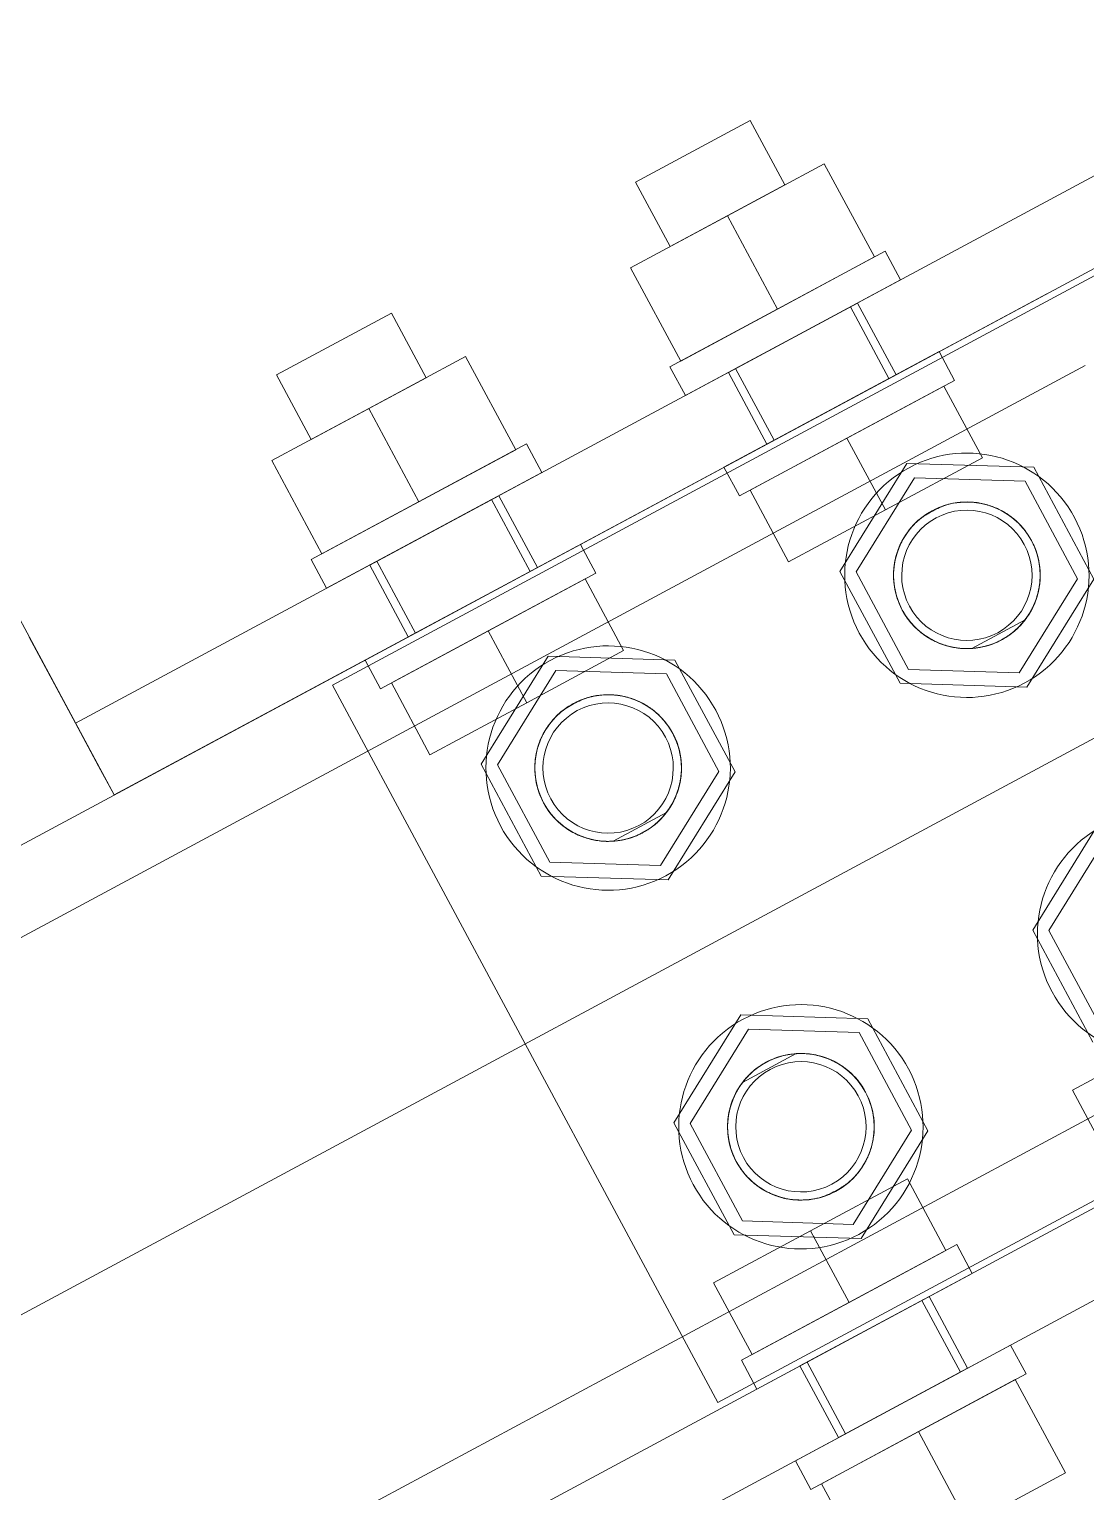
# Model space of a CAD drawing. Header units: millimetres. Extents: x -6949 to 305728, y -55091 to 76684.
# Drawn here: x 21614.3 to 21744.1, y 11406.8 to 11586.4 of the extents above; entities that cross this region are included whole.
import ezdxf

# ---------------------------------------------------------------- set-up
doc = ezdxf.new("R2010")
doc.units = ezdxf.units.MM
doc.layers.add('A-DETL', color=7, linetype='Continuous', lineweight=18, true_color=0x00a600)
doc.layers.add('S-BEAM', color=5, linetype='Continuous', lineweight=18)
doc.layers.add('S-FSTN', color=7, linetype='Continuous', lineweight=18)

msp = doc.modelspace()

# ---------------------------------------------------------------- linework, layer by layer
at = {"layer": 'A-DETL'}
msp.add_line((18750.0006, 9890.0003), (22500.0007, 11905.0003), dxfattribs=at)
at = {"layer": 'S-BEAM'}
for p, q in [((21739.2727, 11553.905), (15768.4695, 8345.5935)), ((21744.006, 11545.0961), (15773.2028, 8336.7846)), ((21736.6227, 11513.89), (21730.0612, 11510.3643)), ((21692.5784, 11490.2235), (21686.0169, 11486.6978)), ((15811.8265, 8264.9044), (21782.6297, 11473.2159)), ((15816.5598, 8256.0955), (21787.363, 11464.407)), ((21708.4877, 11460.6158), (21701.9261, 11457.09))]:
    msp.add_line(p, q, dxfattribs=at)
for points, knots in [([(21721.5345, 11515.0849), (21721.0523, 11516.0057), (21720.418, 11517.8745), (21720.421, 11520.1445), (21720.7447, 11521.6123), (21720.9659, 11522.3545), (21721.2541, 11523.082), (21721.5533, 11523.6601), (21721.8308, 11524.1104), (21722.1331, 11524.5648), (21722.5548, 11525.1235), (21723.1252, 11525.7568), (21723.6429, 11526.2251), (21724.0898, 11526.5635), (21724.5677, 11526.8918), (21725.2057, 11527.2701), (21726.0103, 11527.6588), (21726.8078, 11527.9623), (21727.6166, 11528.1697), (21728.4603, 11528.2957), (21729.1588, 11528.3388), (21729.7046, 11528.34), (21730.2332, 11528.3227), (21730.8803, 11528.2531), (21731.646, 11528.0917), (21732.3867, 11527.8664), (21733.3218, 11527.5058), (21734.4186, 11526.912), (21735.9852, 11525.6847), (21736.8905, 11524.516), (21737.3922, 11523.6058)], [0, 0, 0, 0, 0.11111111, 0.22222222, 0.25, 0.27777778, 0.30555556, 0.33333333, 0.34722222, 0.36111111, 0.38888889, 0.41666667, 0.44444444, 0.45833333, 0.47222222, 0.5, 0.52777778, 0.55555556, 0.58333333, 0.61111111, 0.63888889, 0.65277778, 0.66666667, 0.69444444, 0.72222222, 0.75, 0.77777778, 0.83333333, 0.88888889, 1, 1, 1, 1]), ([(21721.5345, 11515.0849), (21720.9318, 11516.2358), (21720.4136, 11517.9992), (21720.4604, 11520.2091), (21720.6936, 11521.4258), (21720.9596, 11522.356), (21721.2685, 11523.1114), (21721.5719, 11523.6887), (21721.9148, 11524.2509), (21722.4162, 11524.9624), (21723.0018, 11525.6283), (21723.5145, 11526.1114), (21724.0507, 11526.5469), (21724.8111, 11527.0556), (21725.8077, 11527.5764), (21726.7412, 11527.9452), (21727.6164, 11528.1697), (21728.4604, 11528.2957), (21729.1588, 11528.3388), (21729.7046, 11528.34), (21730.2332, 11528.3227), (21730.8803, 11528.2531), (21731.646, 11528.0917), (21732.3867, 11527.8663), (21733.789, 11527.326), (21735.6822, 11526.0763), (21736.8905, 11524.516), (21737.3922, 11523.6058)], [-1, -1, -1, -1, -0.86111111, -0.79166667, -0.75694444, -0.72222222, -0.6875, -0.67013889, -0.65277778, -0.61805556, -0.58333333, -0.56597222, -0.54861111, -0.51388889, -0.47916667, -0.44444444, -0.41666667, -0.38888889, -0.36111111, -0.34722222, -0.33333333, -0.30555556, -0.27777778, -0.25, -0.22222222, -0.11111111, 0, 0, 0, 0]), ([(21721.5345, 11515.0849), (21721.0593, 11516.0068), (21720.5854, 11517.3962), (21720.418, 11519.3134), (21720.5049, 11520.392), (21720.6343, 11521.1007), (21720.7353, 11521.5769), (21720.8963, 11522.1721), (21721.1132, 11522.7601), (21721.2997, 11523.164), (21721.4168, 11523.3924), (21721.5102, 11523.5618), (21721.6085, 11523.7316), (21721.7447, 11523.9614), (21721.998, 11524.3677), (21722.4037, 11524.9494), (21722.9678, 11525.6152), (21723.4484, 11526.061), (21723.7994, 11526.3327), (21724.0461, 11526.514), (21724.5042, 11526.8253), (21725.2179, 11527.246), (21725.9627, 11527.6091), (21726.4752, 11527.8194), (21726.7626, 11527.925), (21727.1831, 11528.0677), (21727.8206, 11528.2224), (21728.6882, 11528.3253), (21729.3981, 11528.3425), (21729.8771, 11528.3293), (21730.144, 11528.3161), (21730.3399, 11528.3043), (21730.5327, 11528.2887), (21730.7877, 11528.2603), (21731.2271, 11528.1928), (21731.8365, 11528.0492), (21732.4209, 11527.855), (21732.8733, 11527.6764), (21733.5352, 11527.3932), (21734.4826, 11526.8703), (21735.989, 11525.6726), (21736.8858, 11524.5107), (21737.3922, 11523.6058)], [0, 0, 0, 0, 0.11111111, 0.16666667, 0.22222222, 0.23611111, 0.25, 0.27777778, 0.30555556, 0.31944444, 0.32638889, 0.33333333, 0.34027778, 0.34722222, 0.36111111, 0.38888889, 0.41666667, 0.44444444, 0.45138889, 0.45833333, 0.47222222, 0.5, 0.52777778, 0.54166667, 0.54861111, 0.55555556, 0.58333333, 0.61111111, 0.63888889, 0.65277778, 0.65972222, 0.66666667, 0.67361111, 0.68055556, 0.69444444, 0.72222222, 0.75, 0.76388889, 0.77777778, 0.83333333, 0.88888889, 1, 1, 1, 1]), ([(21721.5345, 11515.0849), (21721.0593, 11516.0068), (21720.5854, 11517.3962), (21720.418, 11519.3134), (21720.5049, 11520.392), (21720.6343, 11521.1007), (21720.7353, 11521.5769), (21720.8963, 11522.1721), (21721.1132, 11522.7601), (21721.2997, 11523.164), (21721.4168, 11523.3924), (21721.5102, 11523.5618), (21721.6085, 11523.7316), (21721.7447, 11523.9614), (21721.998, 11524.3677), (21722.4037, 11524.9494), (21722.9678, 11525.6152), (21723.4484, 11526.061), (21723.7994, 11526.3327), (21724.0461, 11526.514), (21724.5042, 11526.8253), (21725.2179, 11527.246), (21725.9627, 11527.6091), (21726.4752, 11527.8194), (21726.7626, 11527.925), (21727.1831, 11528.0677), (21727.8206, 11528.2224), (21728.6882, 11528.3253), (21729.3981, 11528.3425), (21729.8771, 11528.3293), (21730.144, 11528.3161), (21730.3399, 11528.3043), (21730.5327, 11528.2887), (21730.7877, 11528.2603), (21731.2271, 11528.1928), (21731.8365, 11528.0492), (21732.4209, 11527.855), (21732.8733, 11527.6764), (21733.5352, 11527.3932), (21734.4826, 11526.8703), (21735.989, 11525.6726), (21736.8858, 11524.5107), (21737.3922, 11523.6058)], [-1, -1, -1, -1, -0.88888889, -0.83333333, -0.77777778, -0.76388889, -0.75, -0.72222222, -0.69444444, -0.68055556, -0.67361111, -0.66666667, -0.65972222, -0.65277778, -0.63888889, -0.61111111, -0.58333333, -0.55555556, -0.54861111, -0.54166667, -0.52777778, -0.5, -0.47222222, -0.45833333, -0.45138889, -0.44444444, -0.41666667, -0.38888889, -0.36111111, -0.34722222, -0.34027778, -0.33333333, -0.32638889, -0.31944444, -0.30555556, -0.27777778, -0.25, -0.23611111, -0.22222222, -0.16666667, -0.11111111, 0, 0, 0, 0]), ([(21721.5345, 11515.0849), (21721.9974, 11514.2107), (21723.1744, 11512.6828), (21725.1421, 11511.353), (21726.6025, 11510.8038), (21727.6409, 11510.5073), (21728.9637, 11510.3057), (21730.6067, 11510.3759), (21732.0259, 11510.679), (21733.165, 11511.1238), (21734.0994, 11511.6125), (21734.9566, 11512.1893), (21735.7196, 11512.8503), (21736.4268, 11513.6204), (21737.0386, 11514.451), (21737.5306, 11515.3105), (21737.9287, 11516.2479), (21738.2226, 11517.2141), (21738.4676, 11518.4756), (21738.498, 11520.7803), (21737.984, 11522.5197), (21737.3922, 11523.6058)], [0, 0, 0, 0, 0.11111111, 0.22222222, 0.25, 0.27777778, 0.33333333, 0.38888889, 0.44444444, 0.47916667, 0.51388889, 0.54861111, 0.58333333, 0.61805556, 0.65277778, 0.6875, 0.72222222, 0.75694444, 0.79166667, 0.86111111, 1, 1, 1, 1]), ([(21721.5345, 11515.0849), (21722.0655, 11514.0562), (21723.1783, 11512.7168), (21725.0552, 11511.4427), (21726.2346, 11510.9307), (21727.2043, 11510.6195), (21728.216, 11510.4103), (21729.2219, 11510.3299), (21730.2816, 11510.3684), (21731.349, 11510.5256), (21732.3528, 11510.7977), (21733.3418, 11511.2063), (21734.3, 11511.7358), (21735.3314, 11512.4688), (21736.1831, 11513.321), (21736.8777, 11514.2289), (21737.466, 11515.154), (21737.9049, 11516.1558), (21738.2101, 11517.201), (21738.4248, 11518.2225), (21738.5001, 11519.5062), (21738.2992, 11521.4923), (21737.8439, 11522.7972), (21737.3922, 11523.6058)], [-1, -1, -1, -1, -0.86111111, -0.79166667, -0.75694444, -0.72222222, -0.6875, -0.65277778, -0.61805556, -0.58333333, -0.54861111, -0.51388889, -0.47916667, -0.44444444, -0.38888889, -0.36111111, -0.33333333, -0.27777778, -0.25, -0.22222222, -0.16666667, -0.11111111, 0, 0, 0, 0]), ([(21721.5345, 11515.0849), (21721.9593, 11514.262), (21722.7962, 11513.162), (21724.3432, 11511.8975), (21725.4565, 11511.2512), (21726.4276, 11510.8667), (21727.4684, 11510.5447), (21728.5465, 11510.3582), (21729.6426, 11510.3387), (21730.7828, 11510.4174), (21731.963, 11510.6579), (21733.1433, 11511.1139), (21734.1134, 11511.6212), (21734.9998, 11512.2208), (21735.7804, 11512.9082), (21736.5004, 11513.7122), (21737.1171, 11514.5751), (21737.6048, 11515.4584), (21737.9881, 11516.4172), (21738.2631, 11517.3971), (21738.4865, 11518.6625), (21738.4596, 11520.9281), (21737.9568, 11522.5951), (21737.3922, 11523.6058)], [0, 0, 0, 0, 0.11111111, 0.16666667, 0.22222222, 0.25, 0.27777778, 0.33333333, 0.36111111, 0.38888889, 0.44444444, 0.47916667, 0.51388889, 0.54861111, 0.58333333, 0.61805556, 0.65277778, 0.6875, 0.72222222, 0.75694444, 0.79166667, 0.86111111, 1, 1, 1, 1]), ([(21736.6227, 11513.89), (21737.2912, 11514.7786), (21738.0209, 11516.2255), (21738.449, 11518.2956), (21738.4992, 11520.0199), (21738.1835, 11521.8436), (21737.7007, 11523.0376), (21737.3922, 11523.6058)], [-1, -1, -1, -1, -0.7, -0.55, -0.4, -0.2, 0, 0, 0, 0]), ([(21730.0612, 11510.3643), (21729.3212, 11510.3196), (21727.8883, 11510.396), (21726.0043, 11510.9657), (21724.7077, 11511.6764), (21723.8834, 11512.2674), (21722.7345, 11513.2612), (21721.9899, 11514.2287), (21721.5345, 11515.0849)], [0, 0, 0, 0, 0.2, 0.4, 0.55, 0.625, 0.7, 1, 1, 1, 1]), ([(21677.4902, 11491.4185), (21677.0081, 11492.3392), (21676.3737, 11494.2081), (21676.3767, 11496.4781), (21676.7004, 11497.9459), (21676.9216, 11498.6881), (21677.2098, 11499.4156), (21677.509, 11499.9936), (21677.7865, 11500.444), (21678.0889, 11500.8983), (21678.5105, 11501.4571), (21679.0809, 11502.0904), (21679.5987, 11502.5587), (21680.0455, 11502.8971), (21680.5234, 11503.2254), (21681.1615, 11503.6037), (21681.966, 11503.9923), (21682.7635, 11504.2959), (21683.5723, 11504.5033), (21684.416, 11504.6293), (21685.1146, 11504.6723), (21685.6603, 11504.6735), (21686.189, 11504.6563), (21686.8361, 11504.5866), (21687.6017, 11504.4252), (21688.3424, 11504.1999), (21689.2775, 11503.8393), (21690.3743, 11503.2456), (21691.9409, 11502.0182), (21692.8462, 11500.8495), (21693.3479, 11499.9394)], [0, 0, 0, 0, 0.11111111, 0.22222222, 0.25, 0.27777778, 0.30555556, 0.33333333, 0.34722222, 0.36111111, 0.38888889, 0.41666667, 0.44444444, 0.45833333, 0.47222222, 0.5, 0.52777778, 0.55555556, 0.58333333, 0.61111111, 0.63888889, 0.65277778, 0.66666667, 0.69444444, 0.72222222, 0.75, 0.77777778, 0.83333333, 0.88888889, 1, 1, 1, 1]), ([(21677.4902, 11491.4185), (21676.8875, 11492.5694), (21676.3693, 11494.3328), (21676.4161, 11496.5426), (21676.6494, 11497.7593), (21676.9153, 11498.6896), (21677.2242, 11499.445), (21677.5276, 11500.0223), (21677.8705, 11500.5844), (21678.372, 11501.2959), (21678.9575, 11501.9618), (21679.4702, 11502.4449), (21680.0064, 11502.8804), (21680.7669, 11503.3891), (21681.7634, 11503.9099), (21682.6969, 11504.2787), (21683.5721, 11504.5033), (21684.4161, 11504.6293), (21685.1145, 11504.6723), (21685.6603, 11504.6735), (21686.189, 11504.6563), (21686.8361, 11504.5866), (21687.6017, 11504.4252), (21688.3425, 11504.1999), (21689.7447, 11503.6595), (21691.638, 11502.4098), (21692.8462, 11500.8495), (21693.3479, 11499.9394)], [-1, -1, -1, -1, -0.86111111, -0.79166667, -0.75694444, -0.72222222, -0.6875, -0.67013889, -0.65277778, -0.61805556, -0.58333333, -0.56597222, -0.54861111, -0.51388889, -0.47916667, -0.44444444, -0.41666667, -0.38888889, -0.36111111, -0.34722222, -0.33333333, -0.30555556, -0.27777778, -0.25, -0.22222222, -0.11111111, 0, 0, 0, 0]), ([(21677.4902, 11491.4185), (21677.0151, 11492.3403), (21676.5411, 11493.7297), (21676.3738, 11495.6469), (21676.4606, 11496.7256), (21676.59, 11497.4342), (21676.691, 11497.9105), (21676.8521, 11498.5056), (21677.069, 11499.0937), (21677.2554, 11499.4976), (21677.3725, 11499.726), (21677.4659, 11499.8953), (21677.5642, 11500.0652), (21677.7004, 11500.2949), (21677.9537, 11500.7013), (21678.3594, 11501.283), (21678.9236, 11501.9488), (21679.4042, 11502.3945), (21679.7551, 11502.6663), (21680.0018, 11502.8476), (21680.4599, 11503.1588), (21681.1737, 11503.5795), (21681.9184, 11503.9426), (21682.4309, 11504.1529), (21682.7184, 11504.2585), (21683.1388, 11504.4012), (21683.7763, 11504.5559), (21684.644, 11504.6588), (21685.3538, 11504.676), (21685.8328, 11504.6629), (21686.0997, 11504.6496), (21686.2956, 11504.6378), (21686.4884, 11504.6223), (21686.7434, 11504.5938), (21687.1829, 11504.5264), (21687.7923, 11504.3827), (21688.3767, 11504.1885), (21688.8291, 11504.01), (21689.4909, 11503.7267), (21690.4383, 11503.2038), (21691.9447, 11502.0061), (21692.8415, 11500.8442), (21693.3479, 11499.9394)], [0, 0, 0, 0, 0.11111111, 0.16666667, 0.22222222, 0.23611111, 0.25, 0.27777778, 0.30555556, 0.31944444, 0.32638889, 0.33333333, 0.34027778, 0.34722222, 0.36111111, 0.38888889, 0.41666667, 0.44444444, 0.45138889, 0.45833333, 0.47222222, 0.5, 0.52777778, 0.54166667, 0.54861111, 0.55555556, 0.58333333, 0.61111111, 0.63888889, 0.65277778, 0.65972222, 0.66666667, 0.67361111, 0.68055556, 0.69444444, 0.72222222, 0.75, 0.76388889, 0.77777778, 0.83333333, 0.88888889, 1, 1, 1, 1]), ([(21677.4902, 11491.4185), (21677.0151, 11492.3403), (21676.5411, 11493.7297), (21676.3738, 11495.6469), (21676.4606, 11496.7256), (21676.59, 11497.4342), (21676.691, 11497.9105), (21676.8521, 11498.5056), (21677.069, 11499.0937), (21677.2554, 11499.4976), (21677.3725, 11499.726), (21677.4659, 11499.8953), (21677.5642, 11500.0652), (21677.7004, 11500.2949), (21677.9537, 11500.7013), (21678.3594, 11501.283), (21678.9236, 11501.9488), (21679.4042, 11502.3945), (21679.7551, 11502.6663), (21680.0018, 11502.8476), (21680.4599, 11503.1588), (21681.1737, 11503.5795), (21681.9184, 11503.9426), (21682.4309, 11504.1529), (21682.7184, 11504.2585), (21683.1388, 11504.4012), (21683.7763, 11504.5559), (21684.644, 11504.6588), (21685.3538, 11504.676), (21685.8328, 11504.6629), (21686.0997, 11504.6496), (21686.2956, 11504.6378), (21686.4884, 11504.6223), (21686.7434, 11504.5938), (21687.1829, 11504.5264), (21687.7923, 11504.3827), (21688.3767, 11504.1885), (21688.8291, 11504.01), (21689.4909, 11503.7267), (21690.4383, 11503.2038), (21691.9447, 11502.0061), (21692.8415, 11500.8442), (21693.3479, 11499.9394)], [-1, -1, -1, -1, -0.88888889, -0.83333333, -0.77777778, -0.76388889, -0.75, -0.72222222, -0.69444444, -0.68055556, -0.67361111, -0.66666667, -0.65972222, -0.65277778, -0.63888889, -0.61111111, -0.58333333, -0.55555556, -0.54861111, -0.54166667, -0.52777778, -0.5, -0.47222222, -0.45833333, -0.45138889, -0.44444444, -0.41666667, -0.38888889, -0.36111111, -0.34722222, -0.34027778, -0.33333333, -0.32638889, -0.31944444, -0.30555556, -0.27777778, -0.25, -0.23611111, -0.22222222, -0.16666667, -0.11111111, 0, 0, 0, 0]), ([(21677.4902, 11491.4185), (21677.9531, 11490.5442), (21679.1301, 11489.0163), (21681.0978, 11487.6865), (21682.5582, 11487.1373), (21683.5966, 11486.8409), (21684.9194, 11486.6393), (21686.5624, 11486.7094), (21687.9816, 11487.0125), (21689.1207, 11487.4573), (21690.0551, 11487.9461), (21690.9123, 11488.5229), (21691.6753, 11489.1839), (21692.3826, 11489.9539), (21692.9943, 11490.7846), (21693.4863, 11491.644), (21693.8844, 11492.5815), (21694.1783, 11493.5476), (21694.4233, 11494.8091), (21694.4537, 11497.1138), (21693.9397, 11498.8532), (21693.3479, 11499.9394)], [0, 0, 0, 0, 0.11111111, 0.22222222, 0.25, 0.27777778, 0.33333333, 0.38888889, 0.44444444, 0.47916667, 0.51388889, 0.54861111, 0.58333333, 0.61805556, 0.65277778, 0.6875, 0.72222222, 0.75694444, 0.79166667, 0.86111111, 1, 1, 1, 1]), ([(21677.4902, 11491.4185), (21678.0212, 11490.3898), (21679.134, 11489.0504), (21681.0109, 11487.7763), (21682.1904, 11487.2642), (21683.16, 11486.953), (21684.1717, 11486.7439), (21685.1777, 11486.6634), (21686.2373, 11486.7019), (21687.3047, 11486.8592), (21688.3085, 11487.1313), (21689.2975, 11487.5398), (21690.2557, 11488.0693), (21691.2871, 11488.8023), (21692.1388, 11489.6546), (21692.8335, 11490.5625), (21693.4217, 11491.4876), (21693.8606, 11492.4894), (21694.1658, 11493.5345), (21694.3805, 11494.556), (21694.4558, 11495.8398), (21694.2549, 11497.8258), (21693.7996, 11499.1308), (21693.3479, 11499.9394)], [-1, -1, -1, -1, -0.86111111, -0.79166667, -0.75694444, -0.72222222, -0.6875, -0.65277778, -0.61805556, -0.58333333, -0.54861111, -0.51388889, -0.47916667, -0.44444444, -0.38888889, -0.36111111, -0.33333333, -0.27777778, -0.25, -0.22222222, -0.16666667, -0.11111111, 0, 0, 0, 0]), ([(21677.4902, 11491.4185), (21677.915, 11490.5955), (21678.7519, 11489.4956), (21680.2989, 11488.231), (21681.4122, 11487.5848), (21682.3833, 11487.2002), (21683.4241, 11486.8782), (21684.5023, 11486.6918), (21685.5983, 11486.6722), (21686.7385, 11486.751), (21687.9187, 11486.9914), (21689.099, 11487.4475), (21690.0692, 11487.9547), (21690.9555, 11488.5543), (21691.7362, 11489.2417), (21692.4562, 11490.0457), (21693.0729, 11490.9086), (21693.5605, 11491.7919), (21693.9438, 11492.7508), (21694.2188, 11493.7306), (21694.4422, 11494.9961), (21694.4153, 11497.2616), (21693.9125, 11498.9286), (21693.3479, 11499.9394)], [0, 0, 0, 0, 0.11111111, 0.16666667, 0.22222222, 0.25, 0.27777778, 0.33333333, 0.36111111, 0.38888889, 0.44444444, 0.47916667, 0.51388889, 0.54861111, 0.58333333, 0.61805556, 0.65277778, 0.6875, 0.72222222, 0.75694444, 0.79166667, 0.86111111, 1, 1, 1, 1]), ([(21692.5784, 11490.2235), (21693.2469, 11491.1121), (21693.9766, 11492.559), (21694.4047, 11494.6291), (21694.4549, 11496.3534), (21694.1392, 11498.1772), (21693.6564, 11499.3711), (21693.3479, 11499.9394)], [-1, -1, -1, -1, -0.7, -0.55, -0.4, -0.2, 0, 0, 0, 0]), ([(21686.0169, 11486.6978), (21685.2769, 11486.6531), (21683.844, 11486.7296), (21681.96, 11487.2992), (21680.6634, 11488.0099), (21679.8391, 11488.601), (21678.6903, 11489.5948), (21677.9456, 11490.5622), (21677.4902, 11491.4185)], [0, 0, 0, 0, 0.2, 0.4, 0.55, 0.625, 0.7, 1, 1, 1, 1]), ([(21701.1567, 11447.3742), (21700.5919, 11448.3848), (21700.0891, 11450.052), (21700.0625, 11452.3203), (21700.2865, 11453.5865), (21700.5622, 11454.5668), (21700.9461, 11455.5259), (21701.4343, 11456.4092), (21702.0513, 11457.2716), (21702.7714, 11458.0749), (21703.5524, 11458.7617), (21704.4389, 11459.361), (21705.4093, 11459.8678), (21706.5898, 11460.3233), (21707.7706, 11460.5632), (21708.9111, 11460.6414), (21710.0072, 11460.6213), (21711.0848, 11460.4344), (21712.1248, 11460.1121), (21713.0951, 11459.7274), (21714.2072, 11459.0816), (21715.7525, 11457.8179), (21716.5894, 11456.718), (21717.0144, 11455.8951)], [-1, -1, -1, -1, -0.86111111, -0.79166667, -0.75694444, -0.72222222, -0.6875, -0.65277778, -0.61805556, -0.58333333, -0.54861111, -0.51388889, -0.47916667, -0.44444444, -0.38888889, -0.36111111, -0.33333333, -0.27777778, -0.25, -0.22222222, -0.16666667, -0.11111111, 0, 0, 0, 0]), ([(21701.1567, 11447.3742), (21700.5647, 11448.4599), (21700.0506, 11450.1993), (21700.0819, 11452.5084), (21700.3271, 11453.7701), (21700.6211, 11454.7354), (21701.0193, 11455.6718), (21701.5116, 11456.5309), (21702.1238, 11457.3616), (21702.8316, 11458.1318), (21703.595, 11458.7928), (21704.4525, 11459.3693), (21705.387, 11459.8576), (21706.5263, 11460.302), (21707.945, 11460.6046), (21709.5873, 11460.6742), (21710.911, 11460.4718), (21711.9501, 11460.1748), (21713.4107, 11459.6252), (21715.3736, 11458.2974), (21716.5511, 11456.7694), (21717.0144, 11455.8951)], [-1, -1, -1, -1, -0.86111111, -0.79166667, -0.75694444, -0.72222222, -0.6875, -0.65277778, -0.61805556, -0.58333333, -0.54861111, -0.51388889, -0.47916667, -0.44444444, -0.38888889, -0.33333333, -0.27777778, -0.25, -0.22222222, -0.11111111, 0, 0, 0, 0]), ([(21701.1567, 11447.3742), (21700.7049, 11448.1826), (21700.2495, 11449.4876), (21700.0489, 11451.4756), (21700.1244, 11452.7607), (21700.3396, 11453.7827), (21700.6456, 11454.8283), (21701.0852, 11455.8303), (21701.6738, 11456.7551), (21702.3687, 11457.6624), (21703.2207, 11458.5139), (21704.2524, 11459.2464), (21705.2108, 11459.7755), (21706.2, 11460.1836), (21707.2041, 11460.4553), (21708.2719, 11460.6119), (21709.3318, 11460.65), (21710.3376, 11460.5691), (21711.3487, 11460.3595), (21712.3176, 11460.048), (21713.4962, 11459.5359), (21715.3705, 11458.2631), (21716.4831, 11456.9237), (21717.0144, 11455.8951)], [0, 0, 0, 0, 0.11111111, 0.16666667, 0.22222222, 0.25, 0.27777778, 0.33333333, 0.36111111, 0.38888889, 0.44444444, 0.47916667, 0.51388889, 0.54861111, 0.58333333, 0.61805556, 0.65277778, 0.6875, 0.72222222, 0.75694444, 0.79166667, 0.86111111, 1, 1, 1, 1]), ([(21708.4877, 11460.6158), (21709.2277, 11460.6604), (21710.6606, 11460.584), (21712.5446, 11460.0143), (21713.8412, 11459.3036), (21714.6655, 11458.7126), (21715.8143, 11457.7188), (21716.559, 11456.7513), (21717.0144, 11455.8951)], [0, 0, 0, 0, 0.2, 0.4, 0.55, 0.625, 0.7, 1, 1, 1, 1]), ([(21701.9261, 11457.09), (21701.2577, 11456.2014), (21700.528, 11454.7545), (21700.0999, 11452.6844), (21700.0497, 11450.9602), (21700.3653, 11449.1364), (21700.8482, 11447.9424), (21701.1567, 11447.3742)], [-1, -1, -1, -1, -0.7, -0.55, -0.4, -0.2, 0, 0, 0, 0]), ([(21701.1567, 11447.3742), (21701.6583, 11446.464), (21702.8667, 11444.9035), (21704.7613, 11443.6532), (21706.164, 11443.113), (21706.9049, 11442.8878), (21707.6707, 11442.7266), (21708.3178, 11442.6571), (21708.8465, 11442.64), (21709.3923, 11442.6413), (21710.0909, 11442.6845), (21710.9339, 11442.8107), (21711.6101, 11442.984), (21712.139, 11443.1698), (21712.6765, 11443.3872), (21713.3441, 11443.7104), (21714.1122, 11444.1668), (21714.8055, 11444.6643), (21715.4249, 11445.2243), (21715.9956, 11445.8584), (21716.417, 11446.4171), (21716.7192, 11446.8715), (21716.9966, 11447.3219), (21717.2957, 11447.8999), (21717.5837, 11448.6275), (21717.8046, 11449.3695), (21718.02, 11450.3483), (21718.1302, 11451.5907), (21717.9714, 11453.5744), (21717.4964, 11454.9744), (21717.0144, 11455.8951)], [0, 0, 0, 0, 0.11111111, 0.22222222, 0.25, 0.27777778, 0.30555556, 0.33333333, 0.34722222, 0.36111111, 0.38888889, 0.41666667, 0.44444444, 0.45833333, 0.47222222, 0.5, 0.52777778, 0.55555556, 0.58333333, 0.61111111, 0.63888889, 0.65277778, 0.66666667, 0.69444444, 0.72222222, 0.75, 0.77777778, 0.83333333, 0.88888889, 1, 1, 1, 1]), ([(21701.1567, 11447.3742), (21701.7838, 11446.2364), (21702.9682, 11444.831), (21704.8368, 11443.6504), (21705.9802, 11443.1734), (21706.9027, 11442.8817), (21707.7032, 11442.7224), (21708.352, 11442.6568), (21709.01, 11442.6325), (21709.8801, 11442.6579), (21710.7586, 11442.7787), (21711.4444, 11442.9396), (21712.1035, 11443.1464), (21712.9474, 11443.4998), (21713.9317, 11444.0434), (21714.7545, 11444.6183), (21715.4248, 11445.2242), (21715.9957, 11445.8584), (21716.417, 11446.4171), (21716.7192, 11446.8715), (21716.9966, 11447.3219), (21717.2957, 11447.9), (21717.5837, 11448.6275), (21717.8046, 11449.3696), (21718.128, 11450.8372), (21718.1307, 11453.1056), (21717.4964, 11454.9744), (21717.0144, 11455.8951)], [-1, -1, -1, -1, -0.86111111, -0.79166667, -0.75694444, -0.72222222, -0.6875, -0.67013889, -0.65277778, -0.61805556, -0.58333333, -0.56597222, -0.54861111, -0.51388889, -0.47916667, -0.44444444, -0.41666667, -0.38888889, -0.36111111, -0.34722222, -0.33333333, -0.30555556, -0.27777778, -0.25, -0.22222222, -0.11111111, 0, 0, 0, 0]), ([(21701.1567, 11447.3742), (21701.6632, 11446.4692), (21702.5602, 11445.3072), (21704.0666, 11444.1095), (21705.014, 11443.5866), (21705.6764, 11443.3033), (21706.1292, 11443.1247), (21706.7144, 11442.9305), (21707.3245, 11442.7869), (21707.7642, 11442.7194), (21708.0193, 11442.691), (21708.2121, 11442.6754), (21708.408, 11442.6637), (21708.6747, 11442.6504), (21709.1534, 11442.6374), (21709.8624, 11442.6547), (21710.7289, 11442.7576), (21711.3659, 11442.9124), (21711.7862, 11443.0551), (21712.0736, 11443.1607), (21712.586, 11443.3709), (21713.3307, 11443.7339), (21714.0445, 11444.1546), (21714.5027, 11444.4659), (21714.7495, 11444.6473), (21715.1005, 11444.9192), (21715.5814, 11445.3654), (21716.146, 11446.0321), (21716.5521, 11446.6145), (21716.8056, 11447.0212), (21716.9418, 11447.2511), (21717.0401, 11447.421), (21717.1335, 11447.5903), (21717.2505, 11447.8187), (21717.4369, 11448.2224), (21717.6534, 11448.8099), (21717.814, 11449.4044), (21717.9148, 11449.8802), (21718.0439, 11450.5884), (21718.1307, 11451.667), (21717.9634, 11453.5843), (21717.4895, 11454.9734), (21717.0144, 11455.8951)], [-1, -1, -1, -1, -0.88888889, -0.83333333, -0.77777778, -0.76388889, -0.75, -0.72222222, -0.69444444, -0.68055556, -0.67361111, -0.66666667, -0.65972222, -0.65277778, -0.63888889, -0.61111111, -0.58333333, -0.55555556, -0.54861111, -0.54166667, -0.52777778, -0.5, -0.47222222, -0.45833333, -0.45138889, -0.44444444, -0.41666667, -0.38888889, -0.36111111, -0.34722222, -0.34027778, -0.33333333, -0.32638889, -0.31944444, -0.30555556, -0.27777778, -0.25, -0.23611111, -0.22222222, -0.16666667, -0.11111111, 0, 0, 0, 0]), ([(21701.1567, 11447.3742), (21701.6632, 11446.4692), (21702.5602, 11445.3072), (21704.0666, 11444.1095), (21705.014, 11443.5866), (21705.6764, 11443.3033), (21706.1292, 11443.1247), (21706.7144, 11442.9305), (21707.3245, 11442.7869), (21707.7642, 11442.7194), (21708.0193, 11442.691), (21708.2121, 11442.6754), (21708.408, 11442.6637), (21708.6747, 11442.6504), (21709.1534, 11442.6374), (21709.8624, 11442.6547), (21710.7289, 11442.7576), (21711.3659, 11442.9124), (21711.7862, 11443.0551), (21712.0736, 11443.1607), (21712.586, 11443.3709), (21713.3307, 11443.7339), (21714.0445, 11444.1546), (21714.5027, 11444.4659), (21714.7495, 11444.6473), (21715.1005, 11444.9192), (21715.5814, 11445.3654), (21716.146, 11446.0321), (21716.5521, 11446.6145), (21716.8056, 11447.0212), (21716.9418, 11447.2511), (21717.0401, 11447.421), (21717.1335, 11447.5903), (21717.2505, 11447.8187), (21717.4369, 11448.2224), (21717.6534, 11448.8099), (21717.814, 11449.4044), (21717.9148, 11449.8802), (21718.0439, 11450.5884), (21718.1307, 11451.667), (21717.9634, 11453.5843), (21717.4895, 11454.9734), (21717.0144, 11455.8951)], [0, 0, 0, 0, 0.11111111, 0.16666667, 0.22222222, 0.23611111, 0.25, 0.27777778, 0.30555556, 0.31944444, 0.32638889, 0.33333333, 0.34027778, 0.34722222, 0.36111111, 0.38888889, 0.41666667, 0.44444444, 0.45138889, 0.45833333, 0.47222222, 0.5, 0.52777778, 0.54166667, 0.54861111, 0.55555556, 0.58333333, 0.61111111, 0.63888889, 0.65277778, 0.65972222, 0.66666667, 0.67361111, 0.68055556, 0.69444444, 0.72222222, 0.75, 0.76388889, 0.77777778, 0.83333333, 0.88888889, 1, 1, 1, 1])]:
    msp.add_open_spline(points, degree=3, knots=knots, dxfattribs=at)
at = {"layer": 'S-FSTN'}
for p, q in [((21620.0252, 11501.1815), (21884.2909, 11643.1803)), ((21884.2909, 11643.1803), (21620.0252, 11501.1815)), ((21889.0241, 11634.3714), (21624.7585, 11492.3727)), ((21624.7585, 11492.3727), (21889.0241, 11634.3714)), ((21845.3585, 11610.0003), (21651.5637, 11505.8678)), ((21845.3585, 11610.0003), (21651.5637, 11505.8678)), ((21624.7585, 11492.3727), (21577.4255, 11580.4612)), ((21688.7601, 11567.6308), (21702.8543, 11575.2041)), ((21702.8543, 11575.2041), (21688.7601, 11567.6308)), ((21688.7601, 11567.6308), (21702.8543, 11575.2041)), ((21702.8543, 11575.2041), (21688.7601, 11567.6308)), ((21707.1142, 11567.2761), (21702.8543, 11575.2041)), ((21707.1142, 11567.2761), (21702.8543, 11575.2041)), ((21700.0671, 11563.4895), (21711.9603, 11569.8801)), ((21700.0671, 11563.4895), (21711.9603, 11569.8801)), ((21718.1135, 11558.4286), (21711.9603, 11569.8801)), ((21718.1135, 11558.4286), (21711.9603, 11569.8801)), ((21688.7601, 11567.6308), (21693.0201, 11559.7029)), ((21688.7601, 11567.6308), (21693.0201, 11559.7029)), ((21693.0201, 11559.7029), (21707.1142, 11567.2761)), ((21707.1142, 11567.2761), (21693.0201, 11559.7029)), ((21693.0201, 11559.7029), (21707.1142, 11567.2761)), ((21707.1142, 11567.2761), (21693.0201, 11559.7029)), ((21688.174, 11557.0989), (21700.0671, 11563.4895)), ((21688.174, 11557.0989), (21700.0671, 11563.4895)), ((21706.2204, 11552.038), (21700.0671, 11563.4895)), ((21706.2204, 11552.038), (21700.0671, 11563.4895)), ((21706.2204, 11552.038), (21700.0671, 11563.4895)), ((21706.2204, 11552.038), (21700.0671, 11563.4895)), ((21693.0071, 11544.938), (21719.4337, 11559.1379)), ((21719.4337, 11559.1379), (21693.0071, 11544.938)), ((21693.0071, 11544.938), (21719.4337, 11559.1379)), ((21719.4337, 11559.1379), (21693.0071, 11544.938)), ((21718.1135, 11558.4286), (21706.2204, 11552.038)), ((21718.1135, 11558.4286), (21706.2204, 11552.038)), ((21721.327, 11555.6144), (21719.4337, 11559.1379)), ((21721.327, 11555.6144), (21719.4337, 11559.1379)), ((21694.3273, 11545.6474), (21688.174, 11557.0989)), ((21694.3273, 11545.6474), (21688.174, 11557.0989)), ((21694.9004, 11541.4145), (21721.327, 11555.6144)), ((21721.327, 11555.6144), (21694.9004, 11541.4145)), ((21694.9004, 11541.4145), (21721.327, 11555.6144)), ((21721.327, 11555.6144), (21694.9004, 11541.4145)), ((21644.7158, 11543.9644), (21658.81, 11551.5376)), ((21658.81, 11551.5376), (21644.7158, 11543.9644)), ((21644.7158, 11543.9644), (21658.81, 11551.5376)), ((21658.81, 11551.5376), (21644.7158, 11543.9644)), ((21663.0699, 11543.6097), (21658.81, 11551.5376)), ((21663.0699, 11543.6097), (21658.81, 11551.5376)), ((21706.2204, 11552.038), (21694.3273, 11545.6474)), ((21706.2204, 11552.038), (21694.3273, 11545.6474)), ((21700.1849, 11544.254), (21716.0426, 11552.7749)), ((21700.1849, 11544.254), (21716.0426, 11552.7749)), ((21700.1849, 11544.254), (21716.0426, 11552.7749)), ((21700.1849, 11544.254), (21716.0426, 11552.7749)), ((21701.0666, 11544.7278), (21715.1608, 11552.3011)), ((21715.1608, 11552.3011), (21701.0666, 11544.7278)), ((21701.0666, 11544.7278), (21715.1608, 11552.3011)), ((21715.1608, 11552.3011), (21701.0666, 11544.7278)), ((21719.8941, 11543.4922), (21715.1608, 11552.3011)), ((21719.8941, 11543.4922), (21715.1608, 11552.3011)), ((21720.7759, 11543.966), (21716.0426, 11552.7749)), ((21720.7759, 11543.966), (21716.0426, 11552.7749)), ((21656.0229, 11539.823), (21667.916, 11546.2136)), ((21656.0229, 11539.823), (21667.916, 11546.2136)), ((21674.0693, 11534.7621), (21667.916, 11546.2136)), ((21674.0693, 11534.7621), (21667.916, 11546.2136)), ((21699.6337, 11532.6056), (21726.0603, 11546.8055)), ((21726.0603, 11546.8055), (21699.6337, 11532.6056)), ((21699.6337, 11532.6056), (21726.0603, 11546.8055)), ((21726.0603, 11546.8055), (21699.6337, 11532.6056)), ((21727.9536, 11543.282), (21726.0603, 11546.8055)), ((21727.9536, 11543.282), (21726.0603, 11546.8055)), ((21937.1144, 11544.8734), (21672.8487, 11402.8747)), ((21672.8487, 11402.8747), (21937.1144, 11544.8734)), ((21693.0071, 11544.938), (21694.9004, 11541.4145)), ((21693.0071, 11544.938), (21694.9004, 11541.4145)), ((21700.1849, 11544.254), (21704.9182, 11535.4451)), ((21700.1849, 11544.254), (21704.9182, 11535.4451)), ((21701.0666, 11544.7278), (21705.7999, 11535.919)), ((21701.0666, 11544.7278), (21705.7999, 11535.919)), ((21644.7158, 11543.9644), (21648.9758, 11536.0364)), ((21644.7158, 11543.9644), (21648.9758, 11536.0364)), ((21648.9758, 11536.0364), (21663.0699, 11543.6097)), ((21663.0699, 11543.6097), (21648.9758, 11536.0364)), ((21648.9758, 11536.0364), (21663.0699, 11543.6097)), ((21663.0699, 11543.6097), (21648.9758, 11536.0364)), ((21701.5271, 11529.0821), (21727.9536, 11543.282)), ((21727.9536, 11543.282), (21701.5271, 11529.0821)), ((21701.5271, 11529.0821), (21727.9536, 11543.282)), ((21727.9536, 11543.282), (21701.5271, 11529.0821)), ((21704.9182, 11535.4451), (21720.7759, 11543.966)), ((21704.9182, 11535.4451), (21720.7759, 11543.966)), ((21704.9182, 11535.4451), (21720.7759, 11543.966)), ((21704.9182, 11535.4451), (21720.7759, 11543.966)), ((21705.7999, 11535.919), (21719.8941, 11543.4922)), ((21719.8941, 11543.4922), (21705.7999, 11535.919)), ((21705.7999, 11535.919), (21719.8941, 11543.4922)), ((21719.8941, 11543.4922), (21705.7999, 11535.919)), ((21714.7403, 11536.182), (21726.6335, 11542.5726)), ((21714.7403, 11536.182), (21726.6335, 11542.5726)), ((21731.3668, 11533.7638), (21726.6335, 11542.5726)), ((21731.3668, 11533.7638), (21726.6335, 11542.5726)), ((21644.1297, 11533.4325), (21656.0229, 11539.823)), ((21644.1297, 11533.4325), (21656.0229, 11539.823)), ((21662.1761, 11528.3715), (21656.0229, 11539.823)), ((21662.1761, 11528.3715), (21656.0229, 11539.823)), ((21662.1761, 11528.3715), (21656.0229, 11539.823)), ((21662.1761, 11528.3715), (21656.0229, 11539.823)), ((21648.9629, 11521.2716), (21675.3894, 11535.4715)), ((21675.3894, 11535.4715), (21648.9629, 11521.2716)), ((21648.9629, 11521.2716), (21675.3894, 11535.4715)), ((21675.3894, 11535.4715), (21648.9629, 11521.2716)), ((21677.2827, 11531.9479), (21675.3894, 11535.4715)), ((21677.2827, 11531.9479), (21675.3894, 11535.4715)), ((21941.8477, 11536.0646), (21677.582, 11394.0658)), ((21677.582, 11394.0658), (21941.8477, 11536.0646)), ((21702.8472, 11529.7915), (21714.7403, 11536.182)), ((21702.8472, 11529.7915), (21714.7403, 11536.182)), ((21719.4736, 11527.3732), (21714.7403, 11536.182)), ((21719.4736, 11527.3732), (21714.7403, 11536.182)), ((21719.4736, 11527.3732), (21714.7403, 11536.182)), ((21719.4736, 11527.3732), (21714.7403, 11536.182)), ((21650.283, 11521.9809), (21644.1297, 11533.4325)), ((21650.283, 11521.9809), (21644.1297, 11533.4325)), ((21674.0693, 11534.7621), (21662.1761, 11528.3715)), ((21674.0693, 11534.7621), (21662.1761, 11528.3715)), ((21731.3668, 11533.7638), (21719.4736, 11527.3732)), ((21731.3668, 11533.7638), (21719.4736, 11527.3732)), ((21650.8562, 11517.748), (21677.2827, 11531.9479)), ((21677.2827, 11531.9479), (21650.8562, 11517.748)), ((21650.8562, 11517.748), (21677.2827, 11531.9479)), ((21677.2827, 11531.9479), (21650.8562, 11517.748)), ((21699.6337, 11532.6056), (21701.5271, 11529.0821)), ((21699.6337, 11532.6056), (21701.5271, 11529.0821)), ((21722.0841, 11533.0784), (21713.8806, 11519.8213)), ((21737.6669, 11532.6025), (21722.0841, 11533.0784)), ((21745.0461, 11518.8695), (21737.6669, 11532.6025)), ((21707.5805, 11520.9826), (21702.8472, 11529.7915)), ((21707.5805, 11520.9826), (21702.8472, 11529.7915)), ((21723.0261, 11531.3254), (21715.8697, 11519.7606)), ((21736.6197, 11530.9103), (21723.0261, 11531.3254)), ((21743.057, 11518.9302), (21736.6197, 11530.9103)), ((21662.1761, 11528.3715), (21650.283, 11521.9809)), ((21662.1761, 11528.3715), (21650.283, 11521.9809)), ((21656.1406, 11520.5875), (21671.9983, 11529.1084)), ((21656.1406, 11520.5875), (21671.9983, 11529.1084)), ((21656.1406, 11520.5875), (21671.9983, 11529.1084)), ((21656.1406, 11520.5875), (21671.9983, 11529.1084)), ((21657.0224, 11521.0613), (21671.1165, 11528.6346)), ((21671.1165, 11528.6346), (21657.0224, 11521.0613)), ((21657.0224, 11521.0613), (21671.1165, 11528.6346)), ((21671.1165, 11528.6346), (21657.0224, 11521.0613)), ((21675.8498, 11519.8258), (21671.1165, 11528.6346)), ((21675.8498, 11519.8258), (21671.1165, 11528.6346)), ((21676.7316, 11520.2996), (21671.9983, 11529.1084)), ((21676.7316, 11520.2996), (21671.9983, 11529.1084)), ((21719.4736, 11527.3732), (21707.5805, 11520.9826)), ((21719.4736, 11527.3732), (21707.5805, 11520.9826)), ((21655.5895, 11508.9392), (21682.016, 11523.1391)), ((21682.016, 11523.1391), (21655.5895, 11508.9392)), ((21655.5895, 11508.9392), (21682.016, 11523.1391)), ((21682.016, 11523.1391), (21655.5895, 11508.9392)), ((21683.9093, 11519.6155), (21682.016, 11523.1391)), ((21683.9093, 11519.6155), (21682.016, 11523.1391)), ((21648.9629, 11521.2716), (21650.8562, 11517.748)), ((21648.9629, 11521.2716), (21650.8562, 11517.748)), ((21657.0224, 11521.0613), (21661.7557, 11512.2525)), ((21657.0224, 11521.0613), (21661.7557, 11512.2525)), ((21698.8966, 11417.7793), (21892.6915, 11521.9117)), ((21698.8966, 11417.7793), (21892.6915, 11521.9117)), ((21656.1406, 11520.5875), (21660.8739, 11511.7787)), ((21656.1406, 11520.5875), (21660.8739, 11511.7787)), ((21657.4828, 11505.4156), (21683.9093, 11519.6155)), ((21683.9093, 11519.6155), (21657.4828, 11505.4156)), ((21657.4828, 11505.4156), (21683.9093, 11519.6155)), ((21683.9093, 11519.6155), (21657.4828, 11505.4156)), ((21660.8739, 11511.7787), (21676.7316, 11520.2996)), ((21660.8739, 11511.7787), (21676.7316, 11520.2996)), ((21660.8739, 11511.7787), (21676.7316, 11520.2996)), ((21660.8739, 11511.7787), (21676.7316, 11520.2996)), ((21661.7557, 11512.2525), (21675.8498, 11519.8258)), ((21675.8498, 11519.8258), (21661.7557, 11512.2525)), ((21661.7557, 11512.2525), (21675.8498, 11519.8258)), ((21675.8498, 11519.8258), (21661.7557, 11512.2525)), ((21670.6961, 11512.5156), (21682.5892, 11518.9062)), ((21670.6961, 11512.5156), (21682.5892, 11518.9062)), ((21687.3225, 11510.0973), (21682.5892, 11518.9062)), ((21687.3225, 11510.0973), (21682.5892, 11518.9062)), ((21713.8806, 11519.8213), (21721.2598, 11506.0883)), ((21715.8697, 11519.7606), (21722.307, 11507.7805)), ((21735.9006, 11507.3653), (21743.057, 11518.9302)), ((21736.8425, 11505.6124), (21745.0461, 11518.8695)), ((21620.0252, 11501.1815), (21614.3452, 11511.7522)), ((21614.3452, 11511.7522), (21620.0252, 11501.1815)), ((21658.8029, 11506.125), (21670.6961, 11512.5156)), ((21658.8029, 11506.125), (21670.6961, 11512.5156)), ((21675.4294, 11503.7067), (21670.6961, 11512.5156)), ((21675.4294, 11503.7067), (21670.6961, 11512.5156)), ((21675.4294, 11503.7067), (21670.6961, 11512.5156)), ((21675.4294, 11503.7067), (21670.6961, 11512.5156)), ((21687.3225, 11510.0973), (21675.4294, 11503.7067)), ((21687.3225, 11510.0973), (21675.4294, 11503.7067)), ((21655.5895, 11508.9392), (21657.4828, 11505.4156)), ((21655.5895, 11508.9392), (21657.4828, 11505.4156)), ((21678.0399, 11509.4119), (21669.8363, 11496.1549)), ((21693.6226, 11508.936), (21678.0399, 11509.4119)), ((21701.0018, 11495.203), (21693.6226, 11508.936)), ((21678.9818, 11507.659), (21671.8254, 11496.0941)), ((21692.5754, 11507.2438), (21678.9818, 11507.659)), ((21699.0127, 11495.2637), (21692.5754, 11507.2438)), ((21722.307, 11507.7805), (21735.9006, 11507.3653)), ((21651.5637, 11505.8678), (21698.8966, 11417.7793)), ((21651.5637, 11505.8678), (21698.8966, 11417.7793)), ((21663.5362, 11497.3162), (21658.8029, 11506.125)), ((21663.5362, 11497.3162), (21658.8029, 11506.125)), ((21721.2598, 11506.0883), (21736.8425, 11505.6124)), ((21675.4294, 11503.7067), (21663.5362, 11497.3162)), ((21675.4294, 11503.7067), (21663.5362, 11497.3162)), ((21622.8651, 11495.8962), (21620.0252, 11501.1815)), ((21620.0252, 11501.1815), (21622.8651, 11495.8962)), ((21624.7585, 11492.3727), (21622.8651, 11495.8962)), ((21669.8363, 11496.1549), (21677.2155, 11482.4218)), ((21671.8254, 11496.0941), (21678.2627, 11484.1141)), ((21691.8563, 11483.6989), (21699.0127, 11495.2637)), ((21692.7983, 11481.9459), (21701.0018, 11495.203)), ((21745.7506, 11489.0341), (21737.5471, 11475.777)), ((21746.6925, 11487.2811), (21739.5361, 11475.7163)), ((21678.2627, 11484.1141), (21691.8563, 11483.6989)), ((21677.2155, 11482.4218), (21692.7983, 11481.9459)), ((21737.5471, 11475.777), (21744.9263, 11462.044)), ((21739.5361, 11475.7163), (21745.9734, 11463.7362)), ((21701.7063, 11465.3676), (21693.5028, 11452.1106)), ((21717.2891, 11464.8917), (21701.7063, 11465.3676)), ((21702.6482, 11463.6147), (21695.4919, 11452.0498)), ((21716.2419, 11463.1995), (21702.6482, 11463.6147)), ((21724.6683, 11451.1587), (21717.2891, 11464.8917)), ((21722.6792, 11451.2195), (21716.2419, 11463.1995)), ((21742.4175, 11456.1494), (21754.3107, 11462.54)), ((21742.4175, 11456.1494), (21754.3107, 11462.54)), ((21742.4175, 11456.1494), (21747.1508, 11447.3406)), ((21742.4175, 11456.1494), (21747.1508, 11447.3406)), ((21693.5028, 11452.1106), (21700.882, 11438.3776)), ((21695.4919, 11452.0498), (21701.9291, 11440.0698)), ((21715.5228, 11439.6546), (21722.6792, 11451.2195)), ((21716.4647, 11437.9016), (21724.6683, 11451.1587)), ((21710.2664, 11438.8735), (21722.1595, 11445.2641)), ((21710.2664, 11438.8735), (21722.1595, 11445.2641)), ((21722.1595, 11445.2641), (21726.8928, 11436.4553)), ((21722.1595, 11445.2641), (21726.8928, 11436.4553)), ((21701.9291, 11440.0698), (21715.5228, 11439.6546)), ((21698.3732, 11432.483), (21710.2664, 11438.8735)), ((21698.3732, 11432.483), (21710.2664, 11438.8735)), ((21700.882, 11438.3776), (21716.4647, 11437.9016)), ((21710.2664, 11438.8735), (21714.9997, 11430.0647)), ((21710.2664, 11438.8735), (21714.9997, 11430.0647)), ((21710.2664, 11438.8735), (21714.9997, 11430.0647)), ((21710.2664, 11438.8735), (21714.9997, 11430.0647)), ((21701.7864, 11422.9648), (21728.213, 11437.1646)), ((21728.213, 11437.1646), (21701.7864, 11422.9648)), ((21701.7864, 11422.9648), (21728.213, 11437.1646)), ((21728.213, 11437.1646), (21701.7864, 11422.9648)), ((21726.8928, 11436.4553), (21714.9997, 11430.0647)), ((21726.8928, 11436.4553), (21714.9997, 11430.0647)), ((21730.1063, 11433.6411), (21728.213, 11437.1646)), ((21730.1063, 11433.6411), (21728.213, 11437.1646)), ((21703.6797, 11419.4412), (21730.1063, 11433.6411)), ((21730.1063, 11433.6411), (21703.6797, 11419.4412)), ((21703.6797, 11419.4412), (21730.1063, 11433.6411)), ((21730.1063, 11433.6411), (21703.6797, 11419.4412)), ((21698.3732, 11432.483), (21703.1065, 11423.6741)), ((21698.3732, 11432.483), (21703.1065, 11423.6741)), ((21714.9997, 11430.0647), (21703.1065, 11423.6741)), ((21714.9997, 11430.0647), (21703.1065, 11423.6741)), ((21708.9641, 11422.2807), (21724.8218, 11430.8016)), ((21708.9641, 11422.2807), (21724.8218, 11430.8016)), ((21708.9641, 11422.2807), (21724.8218, 11430.8016)), ((21708.9641, 11422.2807), (21724.8218, 11430.8016)), ((21709.8459, 11422.7545), (21723.9401, 11430.3278)), ((21723.9401, 11430.3278), (21709.8459, 11422.7545)), ((21709.8459, 11422.7545), (21723.9401, 11430.3278)), ((21723.9401, 11430.3278), (21709.8459, 11422.7545)), ((21728.6734, 11421.5189), (21723.9401, 11430.3278)), ((21728.6734, 11421.5189), (21723.9401, 11430.3278)), ((21729.5551, 11421.9927), (21724.8218, 11430.8016)), ((21729.5551, 11421.9927), (21724.8218, 11430.8016)), ((21708.413, 11410.6324), (21734.8396, 11424.8322)), ((21734.8396, 11424.8322), (21708.413, 11410.6324)), ((21708.413, 11410.6324), (21734.8396, 11424.8322)), ((21734.8396, 11424.8322), (21708.413, 11410.6324)), ((21736.7329, 11421.3087), (21734.8396, 11424.8322)), ((21736.7329, 11421.3087), (21734.8396, 11424.8322)), ((21701.7864, 11422.9648), (21703.6797, 11419.4412)), ((21701.7864, 11422.9648), (21703.6797, 11419.4412)), ((21708.9641, 11422.2807), (21713.6974, 11413.4719)), ((21708.9641, 11422.2807), (21713.6974, 11413.4719)), ((21709.8459, 11422.7545), (21714.5792, 11413.9457)), ((21709.8459, 11422.7545), (21714.5792, 11413.9457)), ((21713.6974, 11413.4719), (21729.5551, 11421.9927)), ((21713.6974, 11413.4719), (21729.5551, 11421.9927)), ((21713.6974, 11413.4719), (21729.5551, 11421.9927)), ((21713.6974, 11413.4719), (21729.5551, 11421.9927)), ((21710.3063, 11407.1088), (21736.7329, 11421.3087)), ((21736.7329, 11421.3087), (21710.3063, 11407.1088)), ((21710.3063, 11407.1088), (21736.7329, 11421.3087)), ((21736.7329, 11421.3087), (21710.3063, 11407.1088)), ((21714.5792, 11413.9457), (21728.6734, 11421.5189)), ((21728.6734, 11421.5189), (21714.5792, 11413.9457)), ((21714.5792, 11413.9457), (21728.6734, 11421.5189)), ((21728.6734, 11421.5189), (21714.5792, 11413.9457)), ((21723.5196, 11414.2087), (21735.4127, 11420.5993)), ((21723.5196, 11414.2087), (21735.4127, 11420.5993)), ((21735.4127, 11420.5993), (21741.566, 11409.1478)), ((21735.4127, 11420.5993), (21741.566, 11409.1478)), ((21711.6265, 11407.8182), (21723.5196, 11414.2087)), ((21711.6265, 11407.8182), (21723.5196, 11414.2087)), ((21723.5196, 11414.2087), (21729.6729, 11402.7572)), ((21723.5196, 11414.2087), (21729.6729, 11402.7572)), ((21723.5196, 11414.2087), (21729.6729, 11402.7572)), ((21723.5196, 11414.2087), (21729.6729, 11402.7572)), ((21708.413, 11410.6324), (21710.3063, 11407.1088)), ((21708.413, 11410.6324), (21710.3063, 11407.1088)), ((21711.6265, 11407.8182), (21717.7797, 11396.3667)), ((21711.6265, 11407.8182), (21717.7797, 11396.3667)), ((21741.566, 11409.1478), (21729.6729, 11402.7572)), ((21741.566, 11409.1478), (21729.6729, 11402.7572))]:
    msp.add_line(p, q, dxfattribs=at)
for centre, radius, start, end in [((21729.4633, 11519.3454), 15, 28.250619, 208.250619), ((21729.4633, 11519.3454), 15, 28.250619, 208.250619), ((21729.4633, 11519.3454), 9.001, 28.250619, 208.250619), ((21729.4633, 11519.3454), 9.001, 28.250619, 208.250619), ((21729.4633, 11519.3454), 15, 208.250619, 28.250619), ((21729.4633, 11519.3454), 15, 208.250619, 28.250619), ((21729.4633, 11519.3454), 8, 28.250619, 208.250619), ((21729.4633, 11519.3454), 8, 28.250619, 208.250619), ((21729.4633, 11519.3454), 9.001, 208.250619, 28.250619), ((21729.4633, 11519.3454), 9.001, 208.250619, 28.250619), ((21729.4633, 11519.3454), 8, 208.250619, 28.250619), ((21729.4633, 11519.3454), 8, 208.250619, 28.250619), ((21685.4191, 11495.6789), 15, 28.250619, 208.250619), ((21685.4191, 11495.6789), 15, 28.250619, 208.250619), ((21685.4191, 11495.6789), 9.001, 28.250619, 208.250619), ((21685.4191, 11495.6789), 9.001, 28.250619, 208.250619), ((21685.4191, 11495.6789), 15, 208.250619, 28.250619), ((21685.4191, 11495.6789), 15, 208.250619, 28.250619), ((21685.4191, 11495.6789), 8, 28.250619, 208.250619), ((21685.4191, 11495.6789), 8, 28.250619, 208.250619), ((21685.4191, 11495.6789), 9.001, 208.250619, 28.250619), ((21685.4191, 11495.6789), 9.001, 208.250619, 28.250619), ((21685.4191, 11495.6789), 8, 208.250619, 28.250619), ((21685.4191, 11495.6789), 8, 208.250619, 28.250619), ((21753.1298, 11475.3011), 15, 28.250619, 208.250619), ((21753.1298, 11475.3011), 15, 28.250619, 208.250619), ((21753.1298, 11475.3011), 15, 208.250619, 28.250619), ((21753.1298, 11475.3011), 15, 208.250619, 28.250619), ((21709.0855, 11451.6346), 15, 28.250619, 208.250619), ((21709.0855, 11451.6346), 15, 28.250619, 208.250619), ((21709.0855, 11451.6346), 9.001, 28.250619, 208.250619), ((21709.0855, 11451.6346), 9.001, 28.250619, 208.250619), ((21709.0855, 11451.6346), 15, 208.250619, 28.250619), ((21709.0855, 11451.6346), 15, 208.250619, 28.250619), ((21709.0855, 11451.6346), 8, 28.250619, 208.250619), ((21709.0855, 11451.6346), 8, 28.250619, 208.250619), ((21709.0855, 11451.6346), 9.001, 208.250619, 28.250619), ((21709.0855, 11451.6346), 9.001, 208.250619, 28.250619), ((21709.0855, 11451.6346), 8, 208.250619, 28.250619), ((21709.0855, 11451.6346), 8, 208.250619, 28.250619)]:
    msp.add_arc(centre, radius, start, end, dxfattribs=at)

doc.saveas('drawing.dxf')
